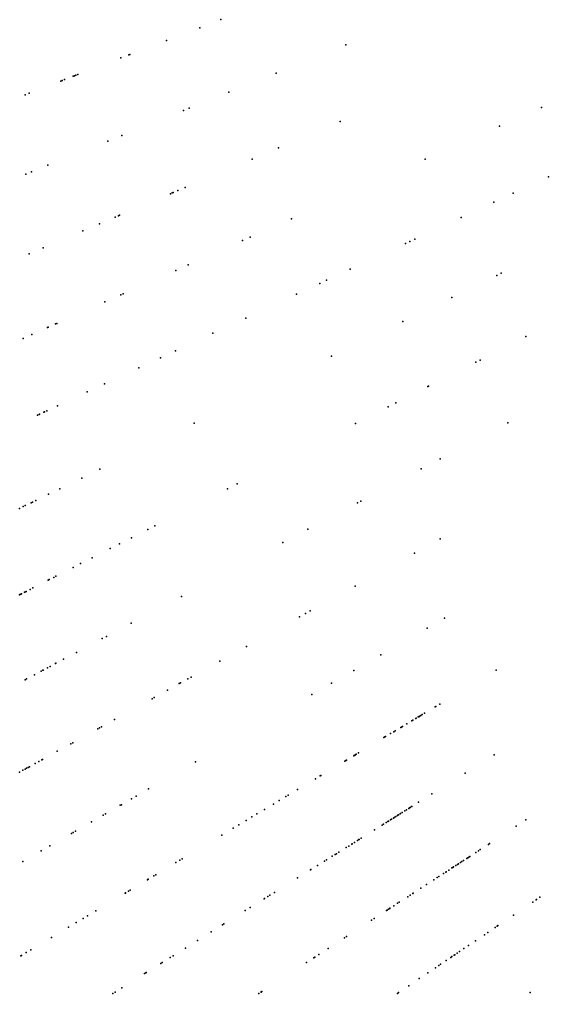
# Model space of a CAD drawing. Header units: metres. Extents: x -4327 to 4266, y -3886 to 3992.
# Drawn here: x -498.1 to -431.6, y -303.9 to -181.5 of the extents above; entities that cross this region are included whole.
import ezdxf

# ---------------------------------------------------------------- set-up
doc = ezdxf.new("R2010")
doc.units = ezdxf.units.M

msp = doc.modelspace()

# ---------------------------------------------------------------- linework, layer by layer
for p in [(-472.78, -181.48, -83.47), (-475.45, -182.51, 2098.59), (-479.63, -184.11, -104.38), (-457.06, -184.66, 2090.93), (-484.38, -185.94, -41.55), (-484.23, -185.88, -60.96), (-485.35, -186.31, -41.06), (-491.2, -188.56, -25.13), (-491.04, -188.49, -43.27), (-490.79, -188.4, -46.43), (-465.82, -188.21, 2100.24), (-492.93, -189.22, -2.45), (-492.75, -189.15, -64.66), (-492.46, -189.04, -2.16), (-491.38, -188.62, -20.82), (-497.41, -190.94, 2105.12), (-496.88, -190.73, -67.56), (-471.78, -190.61, 2091.75), (-477.5, -192.92, 2097.19), (-476.79, -192.63, 2089.14), (-432.47, -192.55, -266.99), (-457.78, -194.32, 2083.98), (-437.74, -194.9, 2099), (-487, -196.76, 2104.19), (-485.23, -196.05, -271.89), (-465.55, -197.61, 2094.04), (-468.87, -199.02, 2093.94), (-447.09, -199.06, 2101.52), (-496.61, -200.64, -283.48), (-494.54, -199.81, 2117.1), (-497.34, -200.94, -280.91), (-431.57, -201.25, 2107.11), (-478.77, -203.22, 2093.35), (-478.2, -202.99, 2105.61), (-477.27, -202.59, 2091.7), (-479.14, -203.38, 2109.74), (-478.93, -203.29, 2103.87), (-438.45, -204.45, 2113.85), (-436.02, -203.32, 123.72), (-486.1, -206.34, 2100.9), (-485.66, -206.15, 2113.65), (-485.55, -206.1, 2113.16), (-463.9, -206.54, 2092.52), (-442.58, -206.38, 2086.62), (-490.13, -208.05, 2118.36), (-488.04, -207.16, 2099.59), (-470.06, -209.28, -270.9), (-469.11, -208.86, 2091.12), (-449, -209.37, 2101.39), (-448.38, -209.08, 2103.61), (-495.16, -210.18, 2101.24), (-449.56, -209.63, 125.83), (-496.92, -210.93, 2099.2), (-478.44, -213.02, 2112.81), (-476.91, -212.33, 2101.12), (-456.51, -212.87, 121.94), (-459.49, -214.26, 2114.31), (-438.07, -213.66, 2113.79), (-437.51, -213.39, 2100.59), (-460.32, -214.65, 105.5), (-485.37, -216.1, 2113.75), (-485.09, -215.98, 2112.54), (-463.27, -216.03, 2091.44), (-443.73, -216.42, 2099.23), (-487.37, -216.99, -272.38), (-469.66, -219.01, 101.17), (-494.6, -220.21, -284.28), (-494.52, -220.18, -265.67), (-493.58, -219.76, 2096.24), (-493.42, -219.68, 2114.61), (-449.91, -219.43, 2097.6), (-497.66, -221.57, -258.56), (-496.57, -221.09, -261.63), (-473.79, -220.93, 2099.13), (-434.43, -221.35, 2098.86), (-480.4, -224.01, -275.75), (-478.49, -223.12, 2100.41), (-458.87, -223.81, 2108.83), (-483.09, -225.27, 2101.2), (-440.7, -224.55, 2103.12), (-440.19, -224.29, 2095.55), (-487.41, -227.28, -274.94), (-446.77, -227.64, 2096.11), (-446.66, -227.59, 2095.62), (-489.6, -228.3, 2110.2), (-493.32, -230.04, -278.65), (-451.73, -230.17, 2099.14), (-450.76, -229.67, 2099.66), (-495.84, -231.21, -270.35), (-495.64, -231.12, -263.97), (-495.6, -231.1, -255.9), (-495.04, -230.84, 2109.69), (-494.98, -230.81, 2109.44), (-494.69, -230.68, -274.56), (-476.14, -232.23, 2097.9), (-455.86, -232.27, 2098.28), (-436.69, -232.19, 2082.58), (-445.21, -236.72, 2097.75), (-488.03, -238.03, 2106.65), (-447.59, -237.99, 2098.9), (-490.29, -239.13, 2111.68), (-470.72, -239.84, -284.42), (-494.45, -241.16, -267.01), (-493.06, -240.48, 2109.33), (-471.94, -240.47, 2083.22), (-496.65, -242.23, -256.02), (-496.46, -242.14, -252.27), (-496.08, -241.95, -263.82), (-455.58, -242.24, 2111.11), (-455.2, -242.04, 2089.59), (-498.12, -242.95, -292.16), (-497.65, -242.72, -248.15), (-497.41, -242.6, -252.39), (-481.98, -245.58, 2094.01), (-481.11, -245.14, 2099.68), (-461.84, -245.57, 2100.35), (-484.04, -246.63, -290.94), (-464.98, -247.24, 2099.97), (-445.2, -246.78, 2087.59), (-486.72, -247.99, -284.17), (-485.53, -247.39, -287.26), (-488.99, -249.15, -283.6), (-448.45, -248.58, 2087.97), (-491.37, -250.36, -267.67), (-490.43, -249.89, 2111.69), (-494.5, -251.96, -259.72), (-494.37, -251.89, -290.95), (-493.81, -251.61, -261.94), (-493.56, -251.48, -262.54), (-497.45, -253.46, -273.62), (-497.28, -253.38, -267.14), (-496.79, -253.12, -275.15), (-496.43, -252.94, -252.63), (-455.9, -252.71, 2093.07), (-498.1, -253.8, -278.91), (-498.07, -253.78, -245.42), (-497.93, -253.71, -251.92), (-497.86, -253.67, -265.2), (-497.49, -253.48, 2099.79), (-477.72, -254.01, 2108.69), (-461.55, -255.84, 2104.34), (-462.89, -256.58, 2091.06), (-462.14, -256.17, 2111.9), (-444.66, -256.73, 2081.1), (-484.05, -257.37, 2117.43), (-446.84, -257.98, 2091.29), (-487.71, -259.32, -300.89), (-487.18, -259.04, -300.95), (-469.58, -260.29, 2116.46), (-492.58, -261.91, 2093.44), (-490.94, -261.04, 2091.09), (-452.68, -261.35, 2103.79), (-495.12, -263.26, -299.54), (-494.6, -262.98, -271.51), (-494.26, -262.8, -301.37), (-493.58, -262.44, -267.57), (-493.53, -262.41, 2092.89), (-472.91, -262.14, 2102.59), (-497.41, -264.48, -254.7), (-497.23, -264.38, -280.2), (-496.23, -263.85, -268.25), (-495.41, -263.42, -298.93), (-495.38, -263.4, -269.68), (-495.19, -263.3, -264.32), (-476.93, -264.36, 2101.4), (-476.54, -264.15, -312.79), (-456.08, -263.32, 2104.87), (-438.16, -263.28, 2086.55), (-478.02, -264.97, -309.81), (-477.87, -264.89, -310.11), (-458.86, -264.92, 2112.83), (-481.44, -266.87, -308.47), (-481.16, -266.71, 2096.52), (-479.49, -265.79, 2098.57), (-461.33, -266.35, 2114.43), (-445.84, -267.88, -132.55), (-445.76, -267.84, -123.5), (-445.26, -267.54, -126.96), (-448.28, -269.35, -111.61), (-448.23, -269.32, -104.46), (-447.95, -269.16, -115.71), (-447.9, -269.13, -114.8), (-447.86, -269.1, -147.82), (-447.73, -269.03, -107.31), (-447.65, -268.97, -111.45), (-447.45, -268.86, -134.24), (-447.19, -268.7, -125.1), (-447.17, -268.68, -128.41), (-488.07, -270.54, 2112.54), (-487.79, -270.39, -307.76), (-486.17, -269.49, 2099.67), (-450.14, -270.47, -102.23), (-450.06, -270.43, -147.93), (-449.94, -270.35, -103.37), (-449.4, -270.03, -106.52), (-448.76, -269.64, -101.32), (-448.64, -269.57, -112), (-488.28, -270.66, 2099.54), (-452.28, -271.76, -97.05), (-452.15, -271.68, -139.96), (-452.07, -271.63, -138.39), (-451.46, -271.26, 2100.22), (-451.05, -271.02, -139.92), (-450.86, -270.9, -118.87), (-491.67, -272.54, -262.69), (-491.42, -272.4, -263.31), (-493.37, -273.48, -267.36), (-456.08, -274.04, -90.68), (-456.02, -274, -153.65), (-455.95, -273.96, -158.35), (-455.87, -273.91, -90.64), (-455.79, -273.87, -96.9), (-455.76, -273.85, -143.56), (-455.49, -273.69, 2099.55), (-438.4, -273.94, 2110.1), (-497.04, -275.51, -297.61), (-496.87, -275.42, -264.72), (-496.13, -275.01, -281.47), (-495.67, -274.75, -259.95), (-495.29, -274.54, -269.16), (-495.24, -274.52, -296.14), (-475.99, -274.81, -317.52), (-457.21, -274.72, -82.55), (-457.07, -274.63, -152.11), (-456.98, -274.58, -162.2), (-498.12, -276.11, -271.08), (-497.68, -275.87, -250.56), (-497.4, -275.71, -241.22), (-497.23, -275.62, -254.79), (-460.29, -276.57, -85.5), (-460.23, -276.53, -166.88), (-442.05, -276.22, 2097.96), (-460.9, -276.93, 2095.62), (-483.45, -279.12, 2090.24), (-481.87, -278.21, 2092.54), (-464.6, -279.16, 2107.67), (-464.32, -278.99, -90.8), (-463.14, -278.28, -160.85), (-446.23, -278.84, -128.91), (-485.44, -280.27, -314.52), (-485.3, -280.19, -320.89), (-484.02, -279.45, -316.41), (-466.18, -280.11, -163.84), (-465.45, -279.67, -167.47), (-447.91, -279.88, -136.44), (-487.6, -281.51, -302.72), (-487.31, -281.35, -304.92), (-468.25, -281.35, 2109.93), (-467.31, -280.79, -169.77), (-467.31, -280.79, 2096.27), (-450.55, -281.54, -123.73), (-450.51, -281.51, 2108.61), (-450.46, -281.48, -119.74), (-450.24, -281.34, -120.89), (-450.2, -281.32, -123.32), (-450, -281.19, -139.86), (-449.64, -280.96, -156.27), (-449.42, -280.83, -144.33), (-449.13, -280.65, -141.75), (-449.05, -280.6, -113.31), (-448.98, -280.56, -140.47), (-448.79, -280.44, -161.32), (-448.78, -280.43, -132.4), (-489.07, -282.36, 2091.6), (-470.54, -282.73, -80.05), (-469.61, -282.17, -176.2), (-468.88, -281.73, -93.84), (-452.5, -282.75, -163.29), (-452.32, -282.64, -123.6), (-451.98, -282.43, -140.79), (-451.77, -282.3, -139.79), (-451.69, -282.25, -114.28), (-451.46, -282.1, -143.11), (-451.33, -282.02, -144.63), (-451.09, -281.87, -118.68), (-451.04, -281.84, -133.07), (-450.85, -281.72, -116.49), (-450.79, -281.68, -118), (-434.41, -282.11, 2109.33), (-491.58, -283.81, 2097.81), (-491.35, -283.68, -307.85), (-491.07, -283.52, -306.88), (-472.67, -284.01, -85.34), (-471.25, -283.16, -89.38), (-453.46, -283.35, -111.68), (-435.65, -282.91, 2090.69), (-456.32, -285.14, -111.46), (-456.29, -285.12, -97.14), (-455.98, -284.93, -167.76), (-455.59, -284.68, -158.97), (-455.42, -284.58, -168.2), (-455.41, -284.57, -150.66), (-455.13, -284.4, -172.6), (-439.14, -285.18, -147.52), (-439.01, -285.09, -148.09), (-495.37, -286, -251.87), (-494.3, -285.38, 2100.33), (-458.41, -286.44, -98.81), (-458.26, -286.36, -102.44), (-457.93, -286.15, -104.5), (-457.01, -285.57, -169.75), (-456.71, -285.39, 2118.11), (-440.73, -286.21, -122.08), (-440.37, -285.98, -121.68), (-440.16, -285.84, -124.94), (-497.71, -287.35, -271.24), (-478.44, -287.48, -189.64), (-477.93, -287.17, -192.16), (-477.64, -287, 2091.03), (-459.76, -287.29, -171.1), (-459.75, -287.29, -183.2), (-459.5, -287.13, 2092.75), (-458.78, -286.68, -99.2), (-443.04, -287.71, -163.56), (-442.91, -287.63, -119.65), (-442.64, -287.45, -148.39), (-442.47, -287.34, -135.68), (-442.25, -287.2, -123.11), (-441.86, -286.95, -140.4), (-441.74, -286.87, -140.98), (-441.61, -286.79, -116.28), (-441.47, -286.7, -125.92), (-441.47, -286.7, -125.92), (-461.51, -288.38, -173.71), (-461.45, -288.35, -194.19), (-460.62, -287.83, -175.33), (-444.77, -288.84, -141.95), (-444.5, -288.66, -141.24), (-444.44, -288.62, -151.8), (-444.13, -288.42, -160.17), (-443.72, -288.15, -145.64), (-443.62, -288.09, -115.9), (-443.57, -288.06, 2094.5), (-443.52, -288.02, 2094.26), (-443.25, -287.85, -116.72), (-482.01, -289.62, -315.93), (-481.93, -289.57, -323.18), (-481.23, -289.15, -321.08), (-480.97, -289, -318.07), (-463.13, -289.39, -181.57), (-446, -289.64, -168.15), (-445.57, -289.35, -103.42), (-445.38, -289.24, -170.47), (-484.84, -291.32, -316.16), (-484.8, -291.3, -198.03), (-484.78, -291.28, 2103.81), (-484.4, -291.06, -311.44), (-484.18, -290.92, -318.57), (-466.05, -291.22, -196.13), (-448.64, -291.35, 2099.16), (-448.59, -291.32, 2098.92), (-447.62, -290.69, -163.65), (-446.9, -290.22, -108.26), (-467.33, -292.02, -101.05), (-467.29, -292, 2095.26), (-466.88, -291.74, -102.5), (-466.86, -291.73, -101.26), (-466.61, -291.57, -105.55), (-450.56, -292.59, -169.23), (-450.34, -292.46, -167.54), (-449.27, -291.76, -154.4), (-448.96, -291.56, -113.63), (-433.55, -292.43, -108.03), (-433.11, -292.14, -181.32), (-433.07, -292.11, -96.67), (-432.66, -291.83, -158.78), (-488.5, -293.52, -315.7), (-469.71, -293.51, -90.67), (-469.1, -293.13, -96.45), (-451.94, -293.49, -98.2), (-451.88, -293.45, -109.16), (-451.69, -293.33, -174.83), (-451.53, -293.23, -175.42), (-451.52, -293.22, -108.77), (-451.04, -292.91, -102.56), (-490.97, -295.01, -305.16), (-490.11, -294.49, -315.92), (-489.55, -294.15, 2106.19), (-453.82, -294.71, -188.47), (-453.5, -294.5, -190.32), (-435.98, -294.07, -135.24), (-491.94, -295.58, -82.09), (-473.99, -296.18, -348.19), (-472.59, -295.31, -181.24), (-472.59, -295.31, -181.24), (-472.4, -295.19, 2090.3), (-439.2, -296.25, -161.18), (-438.3, -295.63, -190.63), (-438.02, -295.45, -146.37), (-437.95, -295.4, 2101.63), (-437.94, -295.39, -142.01), (-437.93, -295.39, 2096.73), (-494.08, -296.87, 2102.93), (-475.73, -297.27, -344.39), (-457.23, -296.93, -177.96), (-457, -296.78, -102.68), (-440.76, -297.3, -155.75), (-439.64, -296.54, -97.84), (-496.67, -298.43, -74.84), (-477.25, -298.22, -190.86), (-459.27, -298.25, -103.19), (-442.78, -298.66, -135.48), (-442.23, -298.29, -135.01), (-441.65, -297.9, -153.86), (-497.94, -299.19, -268), (-497.87, -299.15, -267.57), (-497.27, -298.79, -73.32), (-479.17, -299.42, -198.87), (-478.8, -299.19, -339.87), (-461.09, -299.44, -180.79), (-460.95, -299.35, 2089.94), (-460.48, -299.04, -184.55), (-444.44, -299.78, -185.41), (-443.86, -299.39, -166.72), (-443.72, -299.29, -180.22), (-443.42, -299.09, -182.05), (-443.37, -299.06, -118.41), (-443.05, -298.84, -130), (-480.32, -300.14, 2093.23), (-480.16, -300.03, -330.81), (-462.02, -300.04, -99.15), (-445.77, -300.68, -189.91), (-445.35, -300.39, -156.42), (-445.14, -300.25, -157.3), (-482.39, -301.43, -330.27), (-482.23, -301.33, 2087.95), (-482.17, -301.29, -332.2), (-447.83, -302.06, 2114.85), (-446.74, -301.33, -130.77), (-485.26, -303.23, -339.8), (-449.16, -302.96, -129.29), (-486.39, -303.93, -330.09), (-486.09, -303.74, -330.72), (-468.01, -303.93, 2107.88), (-467.73, -303.75, -200.06), (-467.7, -303.73, -198.68), (-467.64, -303.69, 2087.82), (-450.58, -303.92, -121.89), (-450.43, -303.82, -183.6), (-433.9, -303.82, 2097.66)]:
    msp.add_point(p)

doc.saveas('drawing.dxf')
